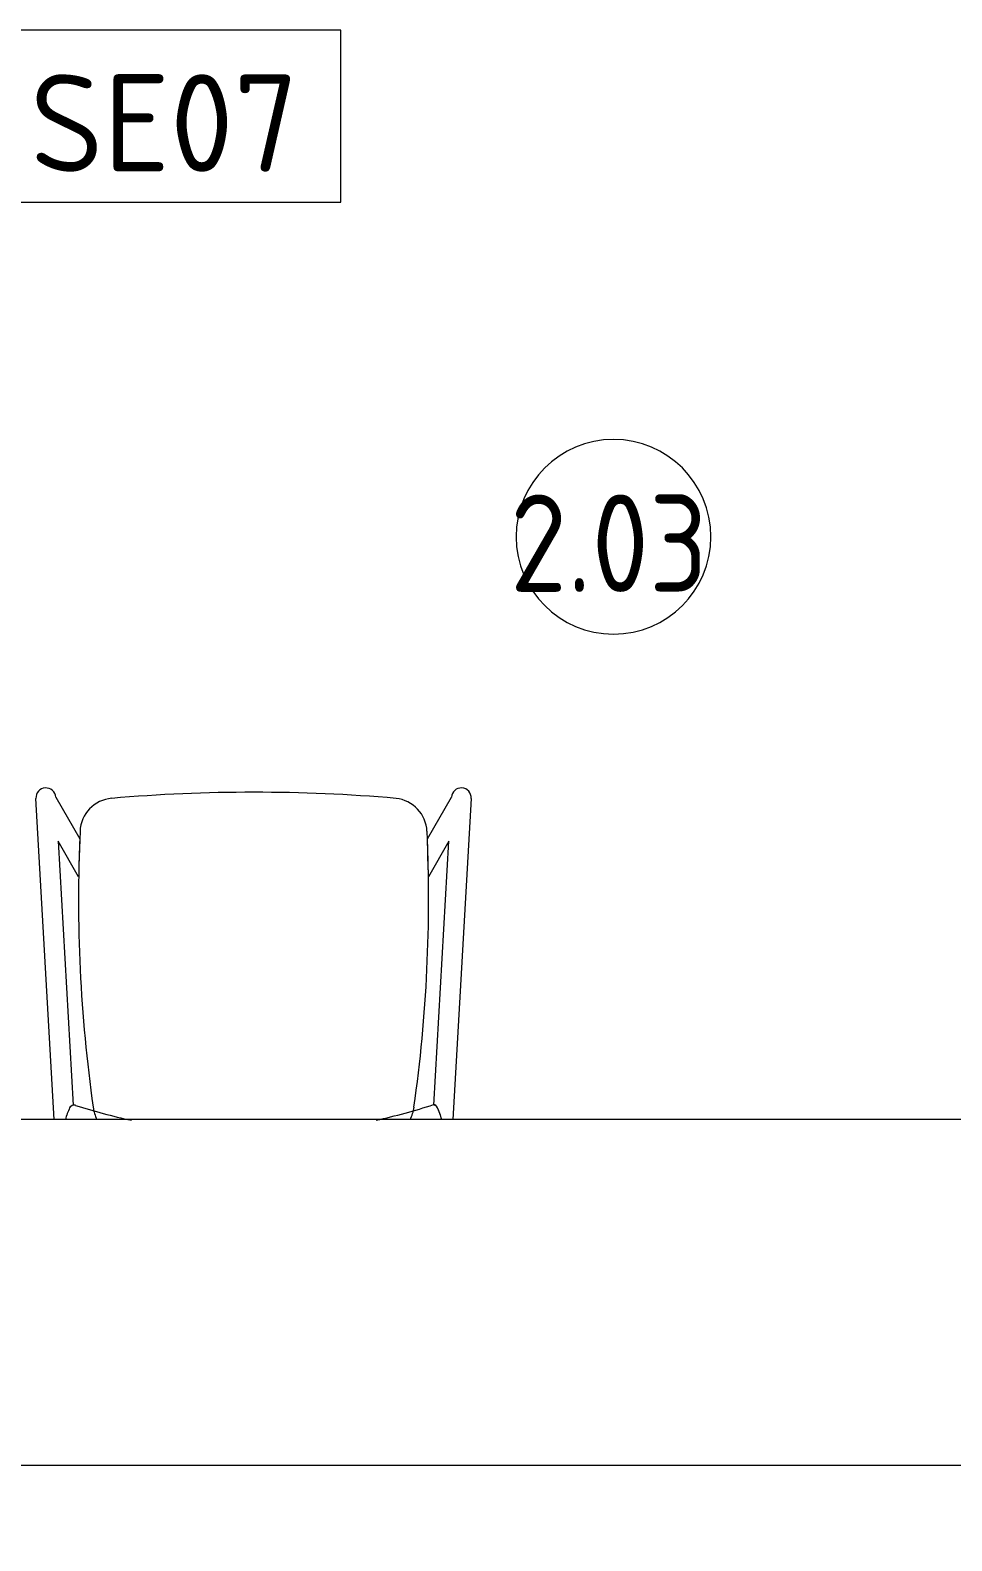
# Model space of a CAD drawing. Header units: millimetres. Extents: x 11693 to 241752, y -8553 to 29926.
# Drawn here: x 50519 to 51702, y 5130 to 7069 of the extents above; entities that cross this region are included whole.
import ezdxf

# ---------------------------------------------------------------- set-up
doc = ezdxf.new("R2010")
doc.units = ezdxf.units.MM
for name, color, linetype, lineweight in [('A-ANNO-DIMS', 7, 'Continuous', 9), ('A-ANNO-DIMS-50', 7, 'Continuous', 9), ('A-AREA-IDEN', 7, 'Continuous', 9), ('A-DETL-GENF', 7, 'Continuous', 9), ('I-FURN', 7, 'Continuous', 9), ('P-SANR-FIXT-IDEN', 7, 'Continuous', 9)]:
    doc.layers.add(name, color=color, linetype=linetype, lineweight=lineweight)
doc.styles.add('GOST Common', font='GOST_Common.ttf', dxfattribs={"width": 0.9, "height": 125})
doc.styles.add('GOST Common_1', font='GOST_Common.ttf', dxfattribs={"height": 125})
doc.styles.add('ISOCPEUR', font='isocpeur.ttf', dxfattribs={"width": 0.9, "height": 125})
doc.dimstyles.new('ISO-2_5_0_9К_БОЛЬШОЙ', dxfattribs={"dimscale": 304.8, "dimtxt": 124.497647, "dimasz": 0.246063, "dimexe": 0.19685, "dimexo": 0.492126, "dimgap": 0, "dimtad": 1, "dimdec": 0, "dimrnd": 10, "dimzin": 0, "dimdsep": 46, "dimtxsty": 'ISOCPEUR', "dimblk1": 'OBLIQUE', "dimblk2": 'OBLIQUE', "dimsah": 1, "dimcen": 0.09, "dimdle": 0.19685, "dimazin": 0, "dimtfac": 1, "dimtdec": 4, "dimtix": 1, "dimtmove": 0, "dimatfit": 3, "dimfxl": 1, "dimtvp": 1, "dimtolj": 1, "dimtzin": 0, "dimarcsym": 2})

# ---------------------------------------------------------------- blocks, each defined once
blk = doc.blocks.new('Chair_1 noor 78578 - 1_1-26230888-Фрагмент 2_5')
at = {"layer": 'I-FURN'}
for p, q in [((-141.7, -320.3), (-165.1, 92)), ((-139.7, 93.5), (-108.8, 39.9)), ((337.4, 39.9), (368.3, 93.5)), ((393.7, 92), (370.3, -320.3)), ((-136.5, 37.1), (-117.3, -302)), ((-110.2, -8.6), (-136.5, 37.1)), ((365.1, 37.1), (338.8, -8.6)), ((345.9, -302), (365.1, 37.1))]:
    blk.add_line(p, q, dxfattribs=at)
for centre, radius, start, end in [((-152.4, 92.7), 12.7, 3.25, 183.25), ((114.8, -2033.8), 2133.6, 85.0956, 94.9088), ((381, 92.7), 12.7, 356.75, 176.75), ((-64, 47.7), 44.5, 94.9088, 177.3739), ((292.6, 47.7), 44.4, 2.6261, 84.0604), ((1798.9, -37.7), 1909.3, 177.3739, 188.0341), ((1798.9, -37.7), 1909.3, 177.6693, 179.1239), ((-1570.3, -37.7), 1909.3, 351.9659, 2.6261), ((-1570.3, -37.7), 1909.3, 0.8761, 2.3307), ((-37.4, -344.8), 93.1, 155.0136, 164.7483), ((-37.4, -344.8), 93.1, 155.0136, 164.6819), ((-116, -308.2), 6.35, 72.1724, 155.0136), ((-116, -308.2), 6.35, 101.5909, 155.0136), ((114.3, 408), 746, 252.1724, 257.8604), ((-41.4, -297.5), 50.8, 188.0341, 206.9049), ((114.3, 408), 746, 282.1741, 288.0555), ((270, -297.5), 50.8, 333.0951, 351.9659), ((344.3, -307.4), 6.35, 25.523, 78.5814), ((344.6, -308.2), 6.35, 24.9864, 78.4091), ((266, -344.8), 93.1, 15.3158, 25.523), ((266, -344.8), 93.1, 15.2517, 24.9864)]:
    blk.add_arc(centre, radius, start, end, dxfattribs=at)
blk = doc.blocks.new('DET_L_Линия разрыва - М100-30911424-Фрагмент 2_5')
at = {"layer": 'A-DETL-GENF'}
blk.add_line((0, 0), (9875.7, 0), dxfattribs=at)
blk = doc.blocks.new('DIMBLOCK17-Фрагмент 2_5')
at = {"layer": 'A-ANNO-DIMS-50'}
for p, q in [((50171.9, 5129.9), (50171.9, 5286.9)), ((53871.9, 5129.9), (53871.9, 5286.9)), ((50171.9, 5226.9), (53871.9, 5226.9)), ((50171.9, 5226.9), (50171.9, 5129.9)), ((53871.9, 5226.9), (53871.9, 5129.9))]:
    blk.add_line(p, q, dxfattribs=at)
at = {"layer": 'A-ANNO-DIMS-50', "lineweight": 20}
for p, q in [((50171.9, 5226.9), (50209.4, 5264.4)), ((53871.9, 5226.9), (53909.4, 5264.4)), ((50171.9, 5226.9), (50134.4, 5189.4)), ((53871.9, 5226.9), (53834.4, 5189.4))]:
    blk.add_line(p, q, dxfattribs=at)
at = {"layer": 'A-ANNO-DIMS-50', "color": 0, "insert": (51863.9, 5390.2), "char_height": 125, "width": 379.239, "attachment_point": 1, "line_spacing_factor": 1.149209, "style": 'ISOCPEUR'}
blk.add_mtext('3700', dxfattribs=at)
blk = doc.blocks.new('_Oblique')
at = {"color": 0, "linetype": 'ByBlock', "lineweight": -2}
blk.add_line((-0.5, -0.5), (0.5, 0.5), dxfattribs=at)
blk = doc.blocks.new('Марка_Помещения - Номер-25198446-Фрагмент 2_5')
at = {"layer": 'A-AREA-IDEN'}
for start, end in [(360, 180), (180, 360)]:
    blk.add_arc((0, 0), 2.5, start, end, dxfattribs=at)
blk = doc.blocks.new('М_сантехническая_рамка1 - В рамке-30590747-Фрагмент 2_5')
at = {"layer": 'P-SANR-FIXT-IDEN'}
for p, q in [((4.293, 2.24), (-4.639, 2.24)), ((-4.639, 2.24), (-4.639, -2.178)), ((4.293, -2.178), (4.293, 2.24)), ((-4.639, -2.178), (4.293, -2.178))]:
    blk.add_line(p, q, dxfattribs=at)

msp = doc.modelspace()

# ---------------------------------------------------------------- block references
at = {"layer": 'A-AREA-IDEN', "xscale": 49.99999999999998, "yscale": 49.99999999999998, "zscale": 49.99999999999998}
msp.add_blockref('Марка_Помещения - Номер-25198446-Фрагмент 2_5', (51267.7, 6419), dxfattribs=at)
at = {"layer": 'A-DETL-GENF', "rotation": 180}
msp.add_blockref('DET_L_Линия разрыва - М100-30911424-Фрагмент 2_5', (54002.3, 5670.9), dxfattribs=at)
at = {"layer": 'I-FURN'}
msp.add_blockref('Chair_1 noor 78578 - 1_1-26230888-Фрагмент 2_5', (50691.3, 5991.2), dxfattribs=at)
at = {"layer": 'P-SANR-FIXT-IDEN', "xscale": 49.99999999999998, "yscale": 49.99999999999998, "zscale": 49.99999999999998}
msp.add_blockref('М_сантехническая_рамка1 - В рамке-30590747-Фрагмент 2_5', (50703, 6957.4), dxfattribs=at)

# ---------------------------------------------------------------- texts
at = {"layer": 'A-AREA-IDEN', "insert": (51134.8, 6473.3), "char_height": 125, "width": 331.899, "attachment_point": 1, "style": 'GOST Common'}
msp.add_mtext('2.03', dxfattribs=at)
at = {"layer": 'P-SANR-FIXT-IDEN', "insert": (50518.7, 7012.8), "char_height": 125, "width": 444.937, "attachment_point": 1, "style": 'GOST Common_1'}
msp.add_mtext('SE07', dxfattribs=at)

# ---------------------------------------------------------------- dimensions: what is measured, and where the dimension line sits
at = {"layer": 'A-ANNO-DIMS'}
dim = msp.add_linear_dim(base=(53871.9, 5226.9), p1=(50171.9, 5279.9), p2=(53871.9, 5279.9), dimstyle='ISO-2_5_0_9К_БОЛЬШОЙ', override={"dimpost": '<>', "dimfxl": 3700}, dxfattribs=at)
dim.commit()
dim.dimension.update_dxf_attribs({"geometry": 'DIMBLOCK17-Фрагмент 2_5', "text_midpoint": (52021.9, 5289.4)})

doc.saveas('drawing.dxf')
